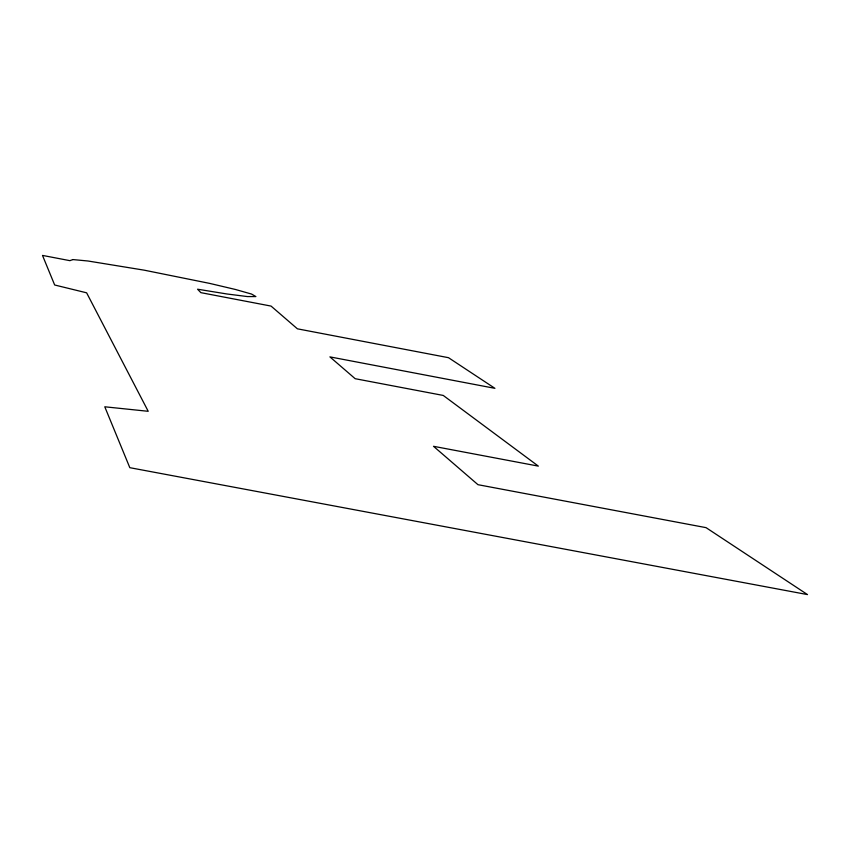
<?xml version="1.0" encoding="UTF-8"?>
<svg xmlns="http://www.w3.org/2000/svg" width="850" height="850" viewBox="0 0 850 850"><rect width="100%" height="100%" fill="white"/><g stroke="black" fill="none" stroke-linecap="round" stroke-linejoin="round"><path stroke-width="1.27" d="M72.866 259.569L69.902 260.663L42.5 255.414L54.666 284.994L86.615 292.814L148.219 411.304L104.773 406.789L129.816 467.681L807.5 594.586L706.053 527.648L477.976 484.691L433.511 446.303L538.347 466.119L443.254 395.441L355.172 378.696L329.906 356.883L494.923 388.333L448.492 357.691L297.404 328.822L271.065 306.085L200.844 292.644L197.572 289.212L227.088 294.004L247.414 296.565L255.882 296.576L251.611 294.079L235.439 289.478L209.738 283.411L144.213 270.173L87.933 260.993L72.866 259.569"/></g></svg>
